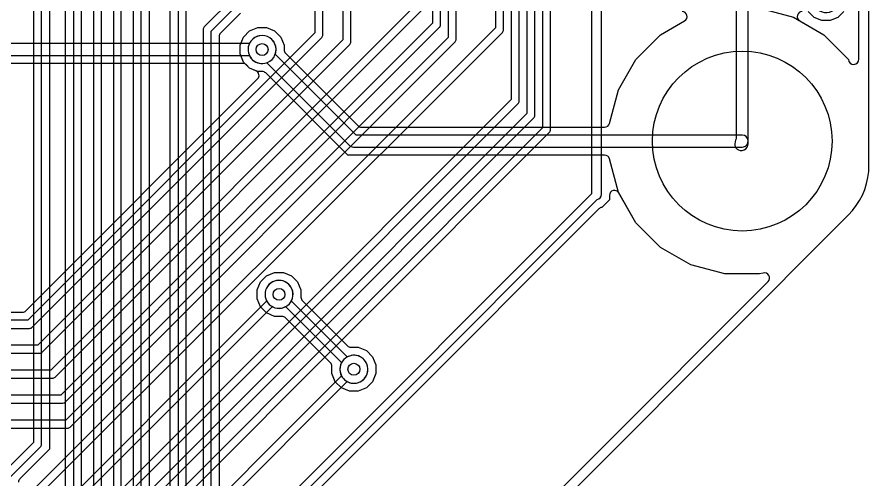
# Model space of a CAD drawing. Header units: millimetres. Extents: x -12.6 to 79.4, y -27 to 65.1.
# Drawn here: x 57.72 to 79.4, y -7.26 to 4.51 of the extents above; entities that cross this region are included whole.
import ezdxf

# ---------------------------------------------------------------- set-up
doc = ezdxf.new("R2010")
doc.units = ezdxf.units.MM

msp = doc.modelspace()

# ---------------------------------------------------------------- linework, layer by layer
at = {"layer": '16_copper'}
for points in [[(76.624, 4.733), (77.479, 4.504), (78.249, 4.059), (78.878, 3.43, 0.969475), (79.146, 3.439), (79.146, 34.696, 0.742194)], [(55.078, -3.404), (58.039, -3.404, 0.198912), (58.111, -3.374), (65.477, 3.992, 0.198912), (65.507, 4.064), (65.507, 11.388), (66.278, 12.159), (66.896, 12.159), (66.896, 12.151), (67.596, 12.151), (67.596, 12.371), (66.896, 12.371), (66.896, 12.363), (66.236, 12.363, 0.198912), (66.164, 12.333), (65.333, 11.502, 0.198912), (65.303, 11.43), (65.303, 4.106), (57.997, -3.2), (55.078, -3.2)], [(29.17, -4.039), (58.293, -4.039, 0.198912), (58.365, -4.009), (66.188, 3.814, 0.198912), (66.218, 3.886), (66.218, 10.988, 0.401692), (66.434, 11.391), (66.778, 11.734), (67.246, 11.734, 0.129219), (67.309, 11.751), (67.596, 11.751), (67.596, 11.971), (67.309, 11.971, 0.130006), (67.246, 11.988), (66.725, 11.988, 0.198912), (66.635, 11.951), (66.276, 11.592, 0.959307), (65.932, 11.028), (65.97, 11.006, 0.036464), (66.015, 10.988), (66.015, 3.928), (58.251, -3.835), (29.17, -3.835)], [(13.117, -5.944), (59.004, -5.944, 0.198912), (59.076, -5.914), (68.868, 3.878, 0.198912), (68.898, 3.95), (68.898, 10.761), (68.906, 10.761), (68.906, 11.461), (68.686, 11.461), (68.686, 10.761), (68.695, 10.761), (68.695, 3.992), (58.962, -5.74), (13.117, -5.74)], [(37.729, -4.674), (58.623, -4.674, 0.198912), (58.695, -4.644), (68.068, 4.729, 0.198912), (68.098, 4.801), (68.098, 10.761), (68.106, 10.761), (68.106, 11.461), (67.886, 11.461), (67.886, 10.761), (67.895, 10.761), (67.895, 4.843), (58.581, -4.47), (37.729, -4.47)], [(56.843, -12.846), (71.268, 1.579, 0.198912), (71.298, 1.651), (71.298, 10.761), (71.306, 10.761), (71.306, 11.461), (71.086, 11.461), (71.086, 10.761), (71.095, 10.761), (71.095, 1.693), (56.702, -12.7)], [(57.328, -10.837), (70.468, 2.303, 0.198912), (70.498, 2.375), (70.498, 10.761), (70.506, 10.761), (70.506, 11.461), (70.286, 11.461), (70.286, 10.761), (70.295, 10.761), (70.295, 2.417), (57.154, -10.723, 0.254524)], [(57.425, -11.502), (70.868, 1.941, 0.198912), (70.898, 2.013), (70.898, 10.761), (70.906, 10.761), (70.906, 11.461), (70.686, 11.461), (70.686, 10.761), (70.695, 10.761), (70.695, 2.055), (57.311, -11.328)], [(57.658, -8.23, 0.198647), (57.73, -8.2), (70.074, 4.119, 0.199178), (70.104, 4.191), (70.104, 10.761), (70.106, 10.761), (70.106, 11.461), (69.886, 11.461), (69.886, 10.761), (69.901, 10.761), (69.901, 4.233), (57.616, -8.026)], [(56.917, -15.693), (72.485, -0.125, 0.371448), (72.593, 0), (72.593, 5.588)], [(76.022, 5.563), (76.022, 1.415, 0.106224), (75.998, 1.346), (75.997, 1.33, 0.553827), (76.161, 1.118), (76.174, 1.12, 0.328514), (76.32, 1.25), (76.322, 1.259, 0.050881), (76.327, 1.295), (76.327, 5.563)], [(57.354, -2.997), (57.86, -2.997, 0.198912), (57.95, -2.96), (63.845, 2.935, 0.534515), (63.803, 3.142), (63.641, 3.209), (63.56, 3.29, 0.198912), (63.47, 3.327), (26.22, 3.327, 0.021326)], [(54.622, -24.443), (76.833, -2.21, 0.767147), (76.71, -1.998), (76.619, -2.022), (75.73, -2.022), (74.871, -1.792), (74.1, -1.347), (73.471, -0.718), (73.033, 0.04, 0.767326), (72.796, -0.023), (72.796, -0.137), (72.601, -0.332, 0.16055), (72.53, -0.367), (57.187, -15.71)], [(57.364, -8.992), (58.039, -8.992, 0.198912), (58.111, -8.962), (64.22, -2.853, 0.954416), (64.587, -2.244), (64.547, -2.22, 0.730922), (64.076, -2.709), (57.997, -8.788), (57.364, -8.788)], [(56.587, -14.296), (66.125, -4.758, 0.954416), (66.492, -4.149), (66.452, -4.125, 0.730922), (65.981, -4.614), (56.473, -14.122)]]:
    msp.add_lwpolyline(points, format="xyb", dxfattribs=at)
for points in [[(58.884, -5.308, 0.182645), (58.949, -5.279), (68.468, 4.24, 0.198912), (68.498, 4.312), (68.498, 10.761), (68.506, 10.761), (68.506, 11.461), (68.286, 11.461), (68.286, 10.761), (68.295, 10.761), (68.295, 4.354), (58.835, -5.105), (34.662, -5.105), (34.407, -4.85, 0.94362), (33.837, -4.515), (33.815, -4.553, 0.722243), (34.263, -4.993), (34.548, -5.279, 0.198912), (34.62, -5.309), (58.877, -5.309)], [(64.027, 3.333, 1), (63.888, 4.033), (63.843, 4.02, 0.203027), (63.635, 3.835), (26.083, 3.835), (25.947, 3.972, 0.967795), (25.266, 4.179), (25.254, 4.134, 0.555733), (25.695, 3.721), (25.858, 3.557, 0.343852), (26.075, 3.531), (63.635, 3.531), (63.638, 3.525), (63.661, 3.485), (63.689, 3.448), (63.722, 3.415), (63.759, 3.387), (63.8, 3.363), (63.843, 3.346), (63.888, 3.333), (63.934, 3.327), (63.981, 3.327)]]:
    msp.add_lwpolyline(points, format="xyb", close=True, dxfattribs=at)
for points in [[(72.339, 10.16), (72.339, 0.017), (56.803, -15.519)], [(78.76, 4.651), (78.61, 4.501), (78.414, 4.42), (78.202, 4.42), (78.006, 4.501), (77.856, 4.651)]]:
    msp.add_lwpolyline(points, dxfattribs=at)
at = {"layer": '1_copper'}
for points in [[(77.702, 4.648, 0.767326), (77.639, 4.411), (78.249, 4.059), (78.878, 3.43, 0.969475), (79.146, 3.439), (79.146, 34.696, 0.742194)], [(57.521, -7.215), (58.314, -6.422, 0.198912), (58.344, -6.35), (58.344, 19.643), (59.277, 20.576), (59.297, 20.58, 0.120111), (59.348, 20.611), (60.2, 21.463), (64.413, 21.463), (65.049, 20.827, 0.966787), (65.651, 20.555), (65.668, 20.595, 0.644022), (65.228, 21.006), (64.555, 21.68, 0.198912), (64.465, 21.717), (60.147, 21.717, 0.198912), (60.057, 21.68), (59.168, 20.791, 0.161413), (59.133, 20.719), (58.17, 19.757, 0.198912), (58.141, 19.685), (58.141, -6.308), (57.377, -7.072)], [(58.547, 12.069), (58.547, -6.476), (57.797, -7.226, 0.198912), (57.76, -7.316)], [(57.425, -9.597), (59.33, -7.692, 0.198912), (59.36, -7.62), (59.36, 8.086), (60.824, 9.55), (74.184, 9.55, 0.943616), (74.823, 9.717), (74.812, 9.758, 0.722243), (74.184, 9.754), (60.782, 9.754, 0.198912), (60.71, 9.724), (59.186, 8.2, 0.198912), (59.157, 8.128), (59.157, -7.578), (57.311, -9.423)], [(57.552, -10.232), (59.838, -7.946, 0.198912), (59.868, -7.874), (59.868, 7.705), (60.951, 8.788), (74.819, 8.788, 0.943616), (75.458, 8.955), (75.447, 8.996, 0.722243), (74.819, 8.992), (60.909, 8.992, 0.198912), (60.837, 8.962), (59.694, 7.819, 0.198912), (59.665, 7.747), (59.665, -7.832), (57.438, -10.058)], [(54.631, -16.836), (60.346, -11.121, 0.198912), (60.376, -11.049), (60.376, 7.197), (61.205, 8.026), (75.454, 8.026, 0.943616), (76.093, 8.193), (76.082, 8.234, 0.722243), (75.454, 8.23), (61.163, 8.23, 0.198912), (61.091, 8.2), (60.202, 7.311, 0.198912), (60.173, 7.239), (60.173, -11.007), (54.517, -16.662)], [(55.253, -17.357), (60.854, -11.756, 0.198912), (60.884, -11.684), (60.884, 6.689), (61.586, 7.391), (76.089, 7.391, 0.943616), (76.728, 7.558), (76.717, 7.599, 0.722243), (76.089, 7.595), (61.544, 7.595, 0.198912), (61.472, 7.565), (60.71, 6.803, 0.198912), (60.681, 6.731), (60.681, -11.642), (55.109, -17.213, 0.208709)], [(55.647, -18.868), (61.997, -12.518, 0.198912), (62.027, -12.446), (62.027, 4.911), (62.856, 5.74), (77.359, 5.74, 0.943616), (77.998, 5.907), (77.987, 5.948, 0.722243), (77.359, 5.944), (62.814, 5.944, 0.198912), (62.742, 5.914), (61.853, 5.025, 0.198912), (61.824, 4.953), (61.824, -12.404), (55.533, -18.694)], [(56.713, -19.032), (62.65, -13.095, 0.198912), (62.687, -13.005), (62.687, -12.7, 0.161412), (62.662, -12.624), (62.662, 4.149), (63.364, 4.851), (77.994, 4.851, 0.943616), (78.633, 5.018), (78.622, 5.059, 0.722243), (77.994, 5.055), (63.322, 5.055, 0.198912), (63.25, 5.025), (62.488, 4.263, 0.198912), (62.459, 4.191), (62.459, -12.625), (62.447, -12.642, 0.120111), (62.433, -12.7), (62.433, -12.952), (56.533, -18.852)], [(54.622, -24.443), (76.833, -2.21, 0.767147), (76.71, -1.998), (76.619, -2.022), (75.73, -2.022), (74.871, -1.792), (74.1, -1.347), (73.471, -0.718), (73.027, 0.052), (72.798, 0.906, 0.339457), (72.675, 1), (66.137, 1), (64.05, 3.087, 0.198912), (63.961, 3.124), (63.846, 3.124), (63.641, 3.209), (63.483, 3.366), (63.398, 3.572), (63.398, 3.794), (63.483, 4), (63.641, 4.157), (63.846, 4.242), (64.068, 4.242), (64.274, 4.157), (64.431, 4), (64.516, 3.794), (64.516, 3.68, 0.198912), (64.553, 3.59), (66.394, 1.749, 0.198912), (66.484, 1.711), (72.675, 1.711, 0.339457), (72.798, 1.806), (73.027, 2.66), (73.471, 3.43), (74.1, 4.059), (74.71, 4.411, 0.767326), (74.647, 4.648)], [(63.411, 4.611), (62.902, 4.102, 0.198912), (62.865, 4.012), (62.865, -12.485, 0.021326)], [(78.76, 4.651), (78.61, 4.501), (78.414, 4.42), (78.202, 4.42), (78.006, 4.501), (77.896, 4.611, 0.198912)]]:
    msp.add_lwpolyline(points, format="xyb", dxfattribs=at)
for points in [[(58.953, -7.441), (58.953, 8.254)], [(61.087, 6.552), (61.087, -11.81)], [(61.62, -12.267), (61.62, 5.079)]]:
    msp.add_lwpolyline(points, dxfattribs=at)
for points in [[(76.205, 1.207, 0.903505), (76.175, 1.508), (66.348, 1.508), (64.292, 3.563, 0.944056), (63.638, 3.841), (63.62, 3.798, 0.627341), (64.077, 3.348), (66.177, 1.248, 0.198912), (66.284, 1.203), (76.175, 1.203)], [(66.183, -5.004), (65.977, -4.919), (65.82, -4.762), (65.735, -4.556), (65.735, -4.37, 0.198912), (65.698, -4.28), (64.554, -3.136, 0.198912), (64.464, -3.099), (64.278, -3.099), (64.072, -3.014), (63.915, -2.857), (63.83, -2.651), (63.83, -2.429), (63.915, -2.223), (64.072, -2.066), (64.278, -1.981), (64.5, -1.981), (64.706, -2.066), (64.863, -2.223), (64.948, -2.429), (64.948, -2.615, 0.198912), (64.985, -2.705), (66.129, -3.849, 0.198912), (66.219, -3.886), (66.405, -3.886), (66.611, -3.971), (66.768, -4.128), (66.853, -4.334), (66.853, -4.556), (66.768, -4.762), (66.611, -4.919), (66.405, -5.004)], [(66.364, -4.795, 1), (66.224, -4.095), (66.179, -4.108, 0.042154), (66.125, -4.132), (64.702, -2.709, 0.954416), (64.093, -2.342), (64.069, -2.382, 0.730922), (64.558, -2.853), (65.981, -4.276), (65.974, -4.287), (65.957, -4.33), (65.944, -4.375), (65.938, -4.422), (65.938, -4.468), (65.944, -4.515), (65.957, -4.56), (65.974, -4.603), (65.998, -4.643), (66.026, -4.68), (66.059, -4.713), (66.096, -4.741), (66.136, -4.765), (66.179, -4.782), (66.224, -4.795), (66.271, -4.801), (66.317, -4.801)]]:
    msp.add_lwpolyline(points, format="xyb", close=True, dxfattribs=at)
at = {"layer": 'drills_PTH'}
msp.add_circle((76.175, 1.356), 2.286, dxfattribs=at)
at = {"layer": 'drills_via_1_16'}
for centre in [(63.957, 3.683), (64.389, -2.54), (66.294, -4.445)]:
    msp.add_circle(centre, 0.152, dxfattribs=at)
at = {"layer": 'outline'}
msp.add_lwpolyline([(15.196, -27.026), (51.506, -27.026), (51.694, -27.017), (51.881, -26.993), (52.065, -26.952), (52.245, -26.895), (52.419, -26.823), (52.586, -26.736), (52.745, -26.635), (52.894, -26.52), (53.033, -26.393), (78.88, -0.521), (78.984, -0.407), (79.079, -0.284), (79.162, -0.153), (79.234, -0.015), (79.293, 0.128), (79.34, 0.276), (79.373, 0.427), (79.394, 0.581), (79.4, 0.736), (79.4, 37.207)], dxfattribs=at)

doc.saveas('drawing.dxf')
